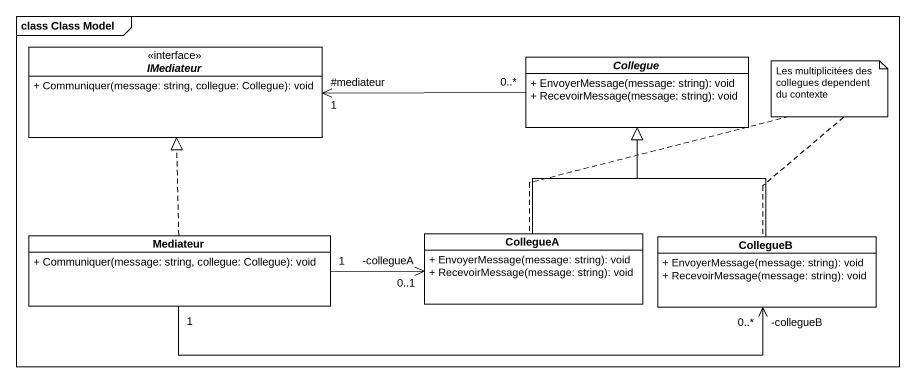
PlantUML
@startuml
mainframe class Class Model
hide circle
hide empty members
skinparam classAttributeIconSize 0
interface IMediateur <<interface>> {
  + Communiquer(message: string, collegue: Collegue): void
}
abstract class Collegue {
  + EnvoyerMessage(message: string): void
  + RecevoirMessage(message: string): void
}
class Mediateur {
  + Communiquer(message: string, collegue: Collegue): void
}
class CollegueA {
  + EnvoyerMessage(message: string): void
  + RecevoirMessage(message: string): void
}
class CollegueB {
  + EnvoyerMessage(message: string): void
  + RecevoirMessage(message: string): void
}
IMediateur "#mediateur\n1" <-right- "0..*" Collegue
Mediateur .up.|> IMediateur
CollegueA -up-|> Collegue
CollegueA "-collegueA\n0..1" <-left- "1" Mediateur
CollegueB -up-|> Collegue
CollegueB "-collegueB\n0..*" <-left- "1" Mediateur
note as N1
  Les multiplicitées des collegues dependent du contexte
end note
N1 .. CollegueA
N1 .. CollegueB
@enduml
